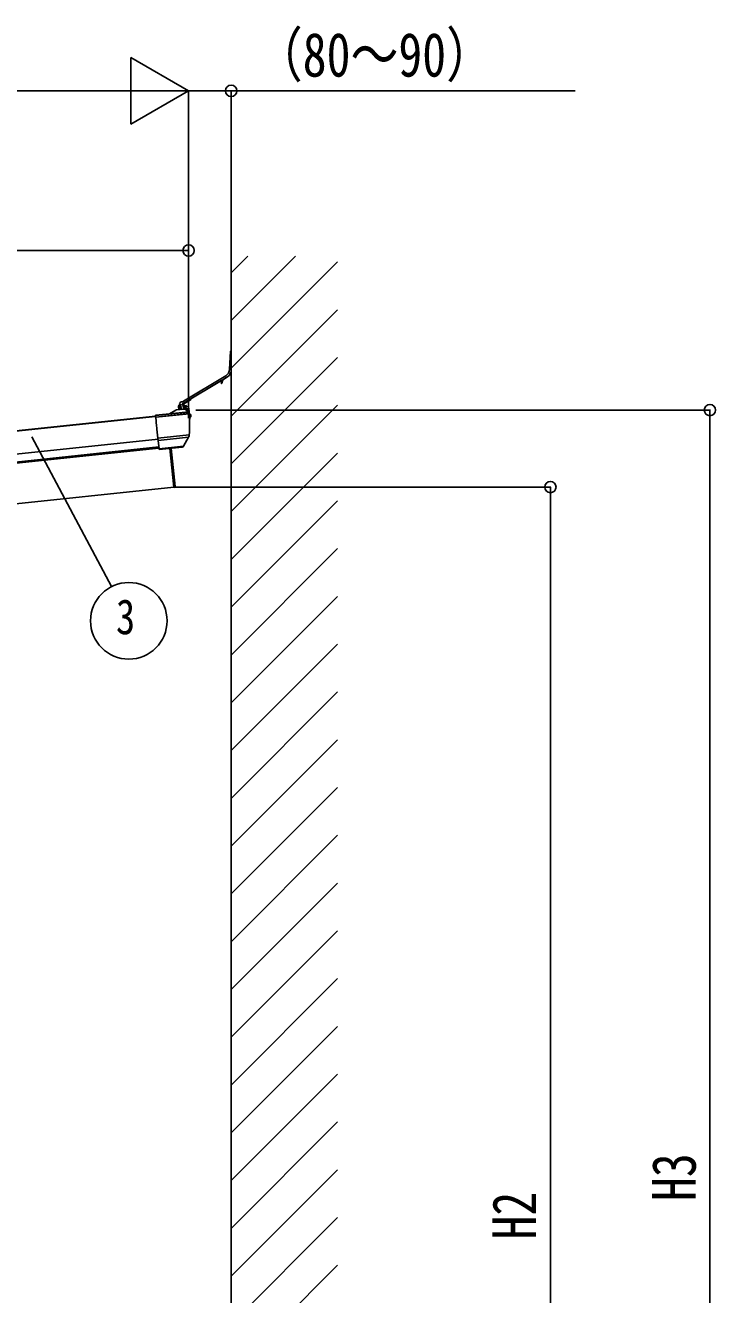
# Model space of a CAD drawing. Units: millimetres, scale not verified. Extents: x -10512 to 10512, y -7425 to 7425.
# Drawn here: x 824 to 2121, y -2534 to -148 of the extents above; entities that cross this region are included whole.
import ezdxf
from ezdxf.enums import TextEntityAlignment as Align

# ---------------------------------------------------------------- set-up
doc = ezdxf.new("R2010")
doc.units = ezdxf.units.MM
doc.header["$LTSCALE"] = 40
for name, color, linetype in [('0-5_YKK_13', 4, 'Continuous'), ('0-6_YKK_A1', 4, 'Continuous'), ('0-7_YKK_D', 6, 'Continuous')]:
    doc.layers.add(name, color=color, linetype=linetype)
doc.styles.add('ＭＳ ゴシック', font='')
doc.styles.get('ＭＳ ゴシック').set_extended_font_data('MS Gothic')

msp = doc.modelspace()

# ---------------------------------------------------------------- linework, layer by layer
at = {"layer": '0-5_YKK_13'}
for p, q in [((1207.61, -794.91), (1209.48, -760.52)), ((1210.71, -796.12), (1210.48, -760.55)), ((1120.75, -854.79), (1200.36, -806.96)), ((1194.76, -814.29), (1203.43, -809.08)), ((1119.17, -859.71), (1192.45, -815.67)), ((1191.74, -820.64), (1192.9, -816)), ((1193.01, -820.95), (1194.62, -814.47)), ((1116.32, -856.2), (1116.65, -856.16)), ((1094.78, -878.27), (1068.26, -881.06)), ((1068.31, -881.58), (1068.26, -881.06)), ((1130.3, -875.07), (1068.31, -881.58)), ((1131.33, -878.45), (1068.67, -885.04)), ((1130.23, -874.99), (1094.83, -878.71)), ((1121.09, -869.47), (1107.61, -870.89)), ((1113.5, -861.92), (1112.72, -862.15)), ((1113.5, -861.92), (1114.01, -861.96)), ((1113.5, -861.92), (1114.34, -869.88)), ((1114.34, -869.88), (1113.53, -869.82)), ((1113.8, -860.89), (1113.65, -859.49)), ((1114.01, -861.96), (1114.83, -869.74)), ((1115.12, -861.05), (1114.13, -861.15)), ((1114.34, -869.88), (1114.83, -869.74)), ((1115.45, -861.32), (1115.76, -864.29)), ((1116.06, -867.1), (1116.35, -869.87)), ((1116.68, -870.14), (1120.56, -869.73)), ((1118.45, -861.15), (1118.48, -861.4)), ((1119.03, -861.85), (1119.72, -861.77)), ((1120.27, -862.22), (1121, -869.18)), ((1122.46, -862.99), (1122.38, -863.16)), ((1122.43, -863.6), (1125.54, -863.27)), ((1122.46, -862.99), (1122.67, -862.97)), ((1122.46, -862.99), (1122.62, -863.58)), ((1122.46, -863.85), (1126.91, -864.39)), ((1122.51, -864.25), (1123.27, -866.48)), ((1122.67, -862.97), (1122.85, -863.56)), ((1122.74, -866.53), (1123.27, -866.48)), ((1122.81, -864.28), (1123.5, -866.8)), ((1122.88, -863.25), (1125.63, -862.96)), ((1123.08, -864.32), (1123.58, -865.94)), ((1123.5, -866.8), (1123.27, -866.48)), ((1123.29, -863.21), (1123.32, -863.51)), ((1123.41, -864.36), (1123.65, -866.59)), ((1123.58, -866.6), (1123.5, -866.8)), ((1123.58, -866.6), (1125.98, -866.34)), ((1124.76, -870.56), (1130.07, -874.86)), ((1125.09, -865.48), (1125.98, -866.34)), ((1125.63, -862.96), (1125.54, -863.27)), ((1125.54, -863.27), (1126.91, -864.39)), ((1127.33, -864.34), (1125.63, -862.96)), ((1125.85, -864.65), (1127.35, -864.49)), ((1125.85, -864.65), (1127.36, -864.64)), ((1127.36, -864.64), (1125.98, -866.34)), ((1126.91, -864.39), (1127.33, -864.34)), ((1127.36, -864.64), (1127.33, -864.34)), ((1131.33, -878.45), (1131.28, -877.98)), ((1131.96, -882.1), (1132.44, -880.9)), ((1131.96, -882.1), (1132.68, -883.18)), ((1132.04, -878.48), (1132.79, -885.63)), ((1134.15, -879.81), (1132.44, -880.9)), ((1068.63, -884.56), (1068.67, -885.04)), ((1068.67, -885.04), (1070.41, -901.59)), ((1070.41, -901.59), (1070.66, -903.93)), ((1070.66, -903.93), (1071.01, -907.27)), ((1134.58, -883.89), (1132.68, -883.18)), ((1071.01, -907.27), (1072.76, -923.91)), ((1131.62, -917.72), (1072.76, -923.91)), ((1131.62, -917.73), (1072.76, -923.92)), ((1072.76, -923.91), (1072.76, -923.92)), ((1072.76, -923.92), (1073.23, -928.39)), ((1130.44, -922.38), (1073.23, -928.39)), ((1073.23, -928.39), (1074.89, -944.21)), ((1121.03, -939.36), (1130.44, -922.38)), ((1130.44, -922.38), (1131.02, -921.34)), ((1131.62, -917.73), (1131.62, -917.72)), ((1121.03, -939.36), (1074.89, -944.21)), ((1074.89, -944.21), (1075.05, -945.7)), ((1118.59, -941.13), (1075.05, -945.7)), ((1102.47, -1015.22), (1094.94, -943.61)), ((1104.94, -1014.86), (1097.43, -943.35)), ((1120.9, -939.6), (1121.03, -939.36)), ((1105, -1015.36), (1104.94, -1014.86))]:
    msp.add_line(p, q, dxfattribs=at)
for points in [[(1131.16, -876.87), (1131.28, -877.98), (1068.63, -884.56), (1068.31, -881.58)], [(1094.83, -878.71), (1094.78, -878.27), (1106.38, -871.3)], [(1111.71, -863.82), (1114.14, -864.73), (1114.86, -865.8)], [(1112.19, -868.4), (1114.38, -867), (1114.86, -865.8)], [(1122.5, -864.25), (1125.85, -864.65), (1125.09, -865.48), (1123.56, -865.79)], [(1122.67, -862.97), (1122.98, -863.39), (1123.03, -863.54)], [(1102.47, -1015.22), (1102.62, -1016.71), (1104.17, -1016.45)]]:
    msp.add_lwpolyline(points, dxfattribs=at)
msp.add_lwpolyline([(1113.98, -861.62), (1115.47, -861.47), (1116.36, -869.92), (1114.86, -870.08)], close=True, dxfattribs=at)
for centre, radius, start, end in [((1209.98, -760.55), 0.5, 0.36864, 176.89297), ((1192.63, -794.1), 15, 301, 356.89297), ((1195.71, -796.22), 15, 301, 0.36864), ((1192.37, -820.8), 0.65, 166, 346), ((1192.61, -815.93), 0.3, 346, 121), ((1194.91, -814.55), 0.3, 121, 166), ((1116.63, -859.18), 3, 96, 186), ((1115.6, -846.22), 10, 276, 301), ((1107.92, -873.87), 3, 96, 121), ((1118, -865.47), 6.5, 153.94412, 218.05588), ((1112.97, -863.01), 0.9, 106, 153.94412), ((1113.59, -868.92), 0.9, 218.05588, 266), ((1114.1, -860.86), 0.3, 186, 276), ((1115.15, -861.35), 0.3, 6, 96), ((1116.26, -864.23), 0.5, 186, 256.52878), ((1116.56, -867.05), 0.5, 115.47122, 186), ((1115.91, -865.69), 1, 295.47122, 76.52878), ((1116.65, -869.84), 0.3, 186, 276), ((1119.94, -860.99), 1.5, 121, 186), ((1118.97, -861.35), 0.5, 186, 276), ((1119.78, -862.27), 0.5, 6, 96), ((1120.51, -869.23), 0.5, 276, 6), ((1121.62, -874.44), 5, 51, 96), ((1128.18, -877.19), 3, 47.00829, 51), ((1128.18, -877.19), 3, 44.91872, 47.00829), ((1128.18, -877.19), 3, 6.00886, 44.90986), ((930.44, -899.57), 202, 1.27412, 6), ((1132.19, -878.46), 0.154, 68.71904, 186), ((1130.72, -882.23), 4.2, 303.28096, 68.71904), ((930.44, -899.57), 202, 354.84216, 359.64598), ((930.44, -899.57), 202, 0.60468, 1.27412), ((930.44, -899.57), 202, 359.64598, 0.60468), ((1132.94, -885.62), 0.154, 186, 303.28096), ((1128.4, -919.89), 3, 331, 354.13916), ((930.44, -899.57), 202, 354.13916, 354.83996), ((1118.28, -938.14), 3, 276, 331), ((1104, -1015.46), 1, 279.5, 6)]:
    msp.add_arc(centre, radius, start, end, dxfattribs=at)
at = {"layer": '0-6_YKK_A1'}
for p, q in [((1210.44, -582.27), (1210.44, -3712.5)), ((1210.44, -613.33), (1241.49, -582.27)), ((1210.44, -703.13), (1331.3, -582.27)), ((1210.44, -792.93), (1410.44, -592.93)), ((1210.44, -882.73), (1410.44, -682.73)), ((1210.44, -972.54), (1410.44, -772.54)), ((1133.74, -850.95), (1120.12, -859.14)), ((1121.71, -859.93), (1134.15, -852.45)), ((1134.3, -852.17), (1134.19, -851.18)), ((1119.98, -859.42), (1120.54, -864.75)), ((1120.63, -865.66), (1121.02, -869.38)), ((1121.75, -861.94), (1121.57, -860.22)), ((1122.22, -862.43), (1121.86, -862.14)), ((1122.82, -867.35), (1122.33, -862.63)), ((1122.46, -868.72), (1122.4, -868.15)), ((1122.47, -867.93), (1122.76, -867.57)), ((1130.65, -868.17), (1122.79, -868.99)), ((1124.45, -870.33), (1129.32, -869.81)), ((1129.65, -870.08), (1130.16, -874.93)), ((1133.06, -888.22), (1130.98, -868.43)), ((1210.44, -1062.34), (1410.44, -862.34)), ((-807.94, -1080.7), (1068.51, -883.47)), ((-806, -1080.06), (1068.47, -883.05)), ((-806, -1080.06), (1068.47, -883.05)), ((-805.95, -1080.49), (1068.51, -883.47)), ((1132.14, -888.62), (1132.79, -888.55)), ((-803.47, -1123.2), (1072.98, -925.98)), ((1074.53, -940.73), (-799.93, -1137.74)), ((1074.74, -942.72), (-799.72, -1139.73)), ((1074.74, -942.72), (-799.72, -1139.73)), ((1094.94, -943.61), (1102.57, -1016.21)), ((1094.94, -943.61), (1102.57, -1016.21)), ((1210.44, -1152.14), (1410.44, -952.14)), ((1102.57, -1016.21), (186.25, -1112.52)), ((1210.44, -1241.94), (1410.44, -1041.94)), ((1210.44, -1331.75), (1410.44, -1131.75)), ((1210.44, -1421.55), (1410.44, -1221.55)), ((1210.44, -1511.35), (1410.44, -1311.35)), ((1210.44, -1601.15), (1410.44, -1401.15)), ((1210.44, -1690.96), (1410.44, -1490.96)), ((1210.44, -1780.76), (1410.44, -1580.76)), ((1210.44, -1870.56), (1410.44, -1670.56)), ((1210.44, -1960.37), (1410.44, -1760.37)), ((1210.44, -2050.17), (1410.44, -1850.17)), ((1210.44, -2139.97), (1410.44, -1939.97)), ((1210.44, -2229.77), (1410.44, -2029.77)), ((1210.44, -2319.58), (1410.44, -2119.58)), ((1210.44, -2409.38), (1410.44, -2209.38)), ((1210.44, -2499.18), (1410.44, -2299.18)), ((1210.44, -2588.98), (1410.44, -2388.98)), ((1210.44, -2678.79), (1410.44, -2478.79))]:
    msp.add_line(p, q, dxfattribs=at)
for centre, radius, start, end in [((1133.9, -851.21), 0.3, 6, 121), ((1134, -852.2), 0.3, 301, 6), ((1120.28, -859.39), 0.3, 121, 186), ((1120.74, -864.72), 0.2, 186, 252.42182), ((1120.83, -865.64), 0.2, 119.57818, 186), ((1120.59, -865.2), 0.3, 299.57818, 72.42182), ((1121.87, -860.19), 0.3, 121, 186), ((1122.05, -861.91), 0.3, 186, 231), ((1122.03, -862.66), 0.3, 6, 51), ((1122.7, -868.12), 0.3, 141, 186), ((1122.76, -868.69), 0.3, 186, 276), ((1122.52, -867.39), 0.3, 321, 6), ((1129.35, -870.11), 0.3, 6, 96), ((1130.68, -868.46), 0.3, 6, 96), ((1132.76, -888.25), 0.3, 276, 6)]:
    msp.add_arc(centre, radius, start, end, dxfattribs=at)
at = {"layer": '0-7_YKK_D'}
for p, q in [((1130.44, -271.44), (1022.18, -208.94)), ((1022.18, -208.94), (1022.18, -333.94)), ((-743.55, -271.44), (1005.44, -271.44)), ((1130.44, -271.44), (913.93, -271.44)), ((1130.44, -271.44), (1022.18, -333.94)), ((1130.44, -777.02), (1130.44, -270.44)), ((1130.44, -886.44), (1130.44, -270.44)), ((1210.44, -629.33), (1210.44, -270.44)), ((131.25, -571.44), (1130.44, -571.44)), ((1130.44, -811.85), (1130.44, -570.44)), ((1144.07, -871.44), (2111.44, -871.44)), ((2110.44, -3712.52), (2110.44, -871.44)), ((835.92, -921.79), (985.82, -1203.19)), ((1103.57, -1016.21), (1811.44, -1016.21)), ((1810.44, -1016.21), (1810.44, -3712.52))]:
    msp.add_line(p, q, dxfattribs=at)
msp.add_lwpolyline([(1130.44, -271.44), (1210.44, -271.44), (1856.94, -271.44)], dxfattribs=at)
for centre, radius in [((1210.44, -271.44), 10.62), ((1130.44, -571.44), 10.62), ((2110.44, -871.44), 10.62), ((1810.44, -1016.21), 10.62), ((1018.04, -1267.57), 72)]:
    msp.add_circle(centre, radius, dxfattribs=at)

# ---------------------------------------------------------------- texts
at = {"layer": '0-7_YKK_D', "style": 'ＭＳ ゴシック', "width": 0.8}
for s, height, p in [('（80～90）', 82.48, (1254.94, -269.44)), ('3', 65.98, (994.04, -1312.57))]:
    msp.add_text(s, height=height, dxfattribs=at).set_placement(p, align=Align.BOTTOM_LEFT)
for s, p in [('H3', (2108.44, -2357.98)), ('H2', (1808.44, -2430.37))]:
    msp.add_text(s, height=82.48, rotation=90, dxfattribs=at).set_placement(p, align=Align.BOTTOM_LEFT)

doc.saveas('drawing.dxf')
